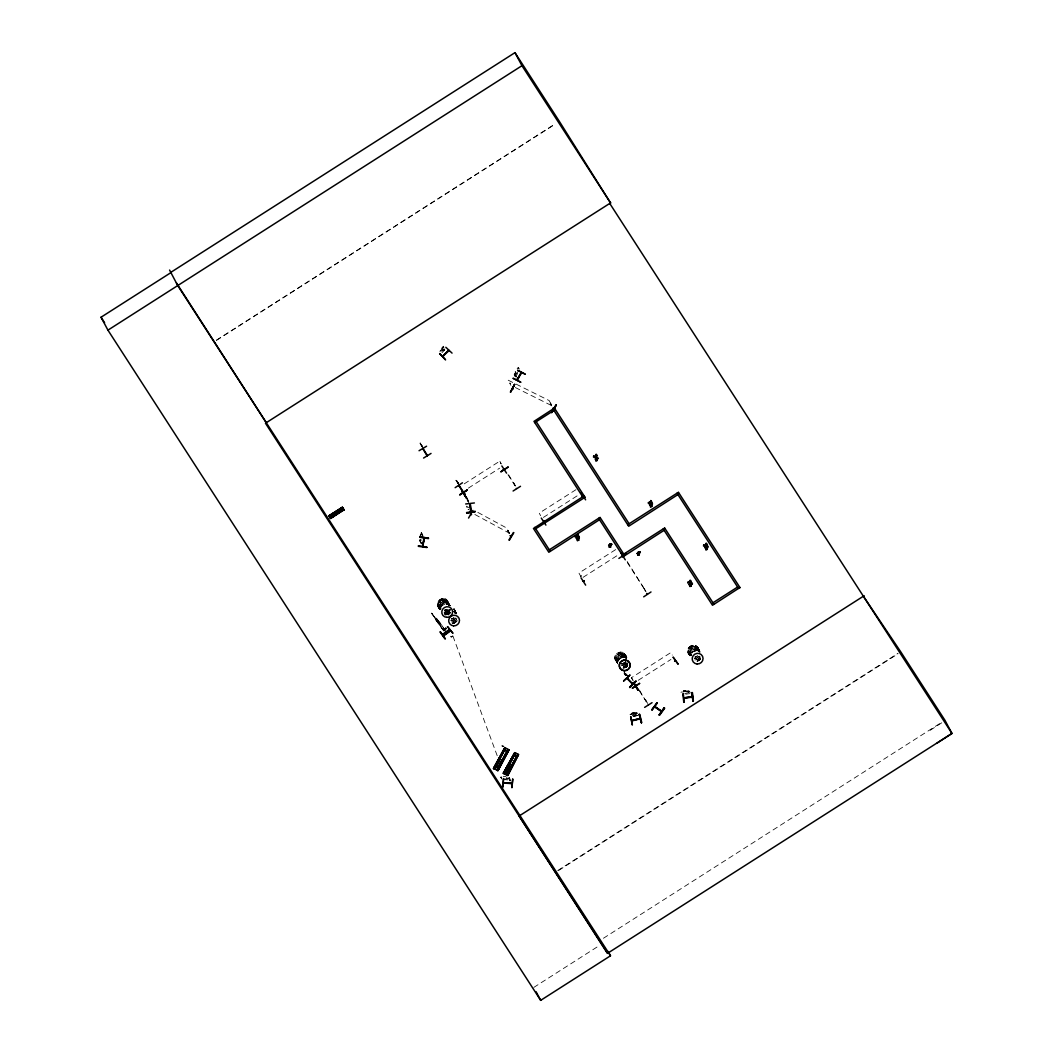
<?xml version="1.0" encoding="UTF-8"?>
<svg xmlns="http://www.w3.org/2000/svg" width="1053" height="1053" viewBox="0 0 1053 1053"><rect width="100%" height="100%" fill="white"/><g stroke="black" fill="none" stroke-linecap="round" stroke-linejoin="round"><path stroke-width="0.75" stroke-dasharray="5 3.75" d="M419.963 539.741L419.989 540.979L419.95 539.755M501.728 778.904L500.82 777.101L501.833 778.812M503.216 776.43L506.059 776.614M510.034 780.971L508.691 778.088L510.823 781.023M419.923 537.32L420.397 534.542L420.831 535.306L421.187 534.121L421.819 535.306M420.173 536.912L420.581 535.451M419.831 541.216L420.252 540.492L421.2 543.809M422.806 536.306L421.555 532.963L420.831 535.187M438.061 604.962L438.43 603.514M438.811 606.383L440.812 602.645L444.84 601.276M439.193 604.948L438.877 607.818L440.404 609.871L439.483 608.95A5.462 5.291 -28.1 0 1 442.036 600.381A5.462 5.291 -28.1 0 1 449.065 605.751L449.078 604.225M439.549 607.739L440.496 605.001M440.207 609.042C440.549 605.567 444.327 603.027 447.67 604.185M440.602 607.581L440.852 609.134M440.944 608.673C429.677 605.383 446.946 590.351 448.446 604.356M445.63 613.043L444.879 613.412L445.287 611.951A5.462 5.291 -28.1 0 0 448.736 609.555M445.116 613.544L444.971 614.834M447.749 603.343L446.906 604.146M445.59 613.451L444.932 613.649M445.669 614.834L446.709 612.135M447.42 612.951L446.011 613.386L445.735 614.755A5.462 5.291 -28.1 0 1 450.223 609.832M617.624 663.443A5.462 5.291 -28.1 0 1 618.874 655.492A5.462 5.291 -28.1 0 1 626.706 657.533L626.087 656.335L626.509 657.651A5.555 5.37 -28.1 0 0 618.782 653.795A5.555 5.37 -28.1 0 0 616.874 662.219C608.516 654.453 625.982 646.516 625.93 657.638M615.979 657.954L615.926 656.809M617.532 663.811C615.268 659.468 620.204 654.466 624.64 656.124M617.032 661.034L617.993 658.309L620.204 656.44M623.666 656.545L624.508 656.098M624.284 657.098L623.942 656.388M624.376 657.362L625.232 656.638M698.837 650.912C698.797 639.776 681.515 647.713 689.728 655.492A5.476 5.304 -28.1 0 1 693.058 648.121A5.476 5.304 -28.1 0 1 700.048 652.11M688.82 650.083L688.728 652.004M689.518 651.557L689.202 652.952L691.202 649.201L695.23 647.832M689.939 654.308L690.886 651.57M690.61 655.585L690.926 654.189M690.676 655.519L690.992 654.15A5.555 5.37 -28.1 0 0 690.65 655.571A5.476 5.304 -28.1 0 1 690.992 654.124M696.52 649.833L697.441 649.056M697.099 649.346L696.744 649.78M698.139 649.912L697.283 650.636M515.259 376.487L514.272 374.75C515.47 373.381 517.655 364.193 519.379 369.103M514.364 374.789L514.588 373.723M422.937 535.543L421.345 532.621L421.161 533.292M421.068 533.344L421.437 532.634M451.329 636.986C454.843 633.511 451.066 639.763 450.223 635.538M439.088 602.263L438.39 603.566L440.049 601.21M440.312 609.371L440.588 608.608M446.485 603.158L447.459 602.632M446.735 603.803L447.472 603M445.235 609.45L444.563 610.727L447.17 609.411A5.462 5.291 -28.1 0 1 444.603 610.648M445.235 611.99L446.906 609.648A5.476 5.304 -28.1 0 0 445.037 614.689L445.156 613.544M446.722 614.781L447.354 613.451M615.544 658.138L616.466 658.322M615.781 658.217L617.584 663.64L616.979 662.521A5.462 5.291 -28.1 0 1 619.625 655.374A5.462 5.291 -28.1 0 1 626.838 657.77L624.442 656.137L625.758 656.822M618.032 660.915L618.743 659.626M623.942 656.23L623.81 657.151L625.153 657.48L623.692 657.23M627.759 663.061L626.14 665.47M688.096 648.845L689.741 646.503M688.767 650.122L689.478 648.832M688.438 651.412L688.504 652.952M551.482 405.839L550.285 403.088L552.312 405.918M550.982 403.431L550.153 403.352M514.219 375L514.864 374.447L516.246 377.027M514.864 374.447L514.219 374.829L515.22 376.579L516.049 376.276M517.944 371.67L515.68 374.736L515.154 371.472M515.957 376.316L517.655 373.407M442.826 628.602L443.023 629.457M421.397 539.807L420.884 540.689L420.252 539.505M508.915 533.239L507.73 530.488L509.744 533.344M508.415 530.857L507.572 530.751M440.036 351.215L443.879 346.964M438.548 604.527L438.074 605.212L438.851 605.212M440.536 605.067L444.116 602.737L448.262 603.527M441.26 606.331L442.221 605.278M440.483 608.937L440.233 608.91A5.476 5.304 -28.1 0 1 447.578 604.185M446.656 612.148L447.67 611.082M447.907 610.832L448.92 609.766A5.476 5.304 -28.1 0 1 443.945 612.188L450.25 609.805L448.657 612.175M447.393 613.504L448.341 612.372M448.078 614.781L449.052 613.715L448.117 614.781A5.555 5.37 -28.1 0 1 450.329 613.004M449.315 613.478L450.329 612.412A5.555 5.37 -28.1 0 1 446.748 614.715L450.276 612.912A5.476 5.304 -28.1 0 0 448.117 614.741M455.778 618.203L452.185 620.546M455.501 620.612L456.462 619.48M626.574 657.52C625.087 648.582 610.529 655.677 617.203 661.863M618.703 659.639L620.915 657.796L623.745 657.204M625.64 661.626L623.429 663.482L620.612 664.061A5.555 5.37 -28.1 0 0 625.614 661.626M625.403 664.127L626.403 663.061A5.462 5.291 -28.1 0 1 621.428 665.47L625.429 664.127M627.706 663.166A5.449 5.278 -28.1 0 1 622.139 666.786L624.916 666.259L627.088 664.338M689.425 648.845L693.019 646.503M690.926 651.623C692.097 647.806 700.061 649.648 697.06 650.306M691.597 652.913L693.809 651.044L698.047 650.754M691.637 652.873A5.476 5.304 -28.1 0 1 699.218 651.373A5.555 5.37 -28.1 0 0 691.624 652.913L692.611 651.846M699.034 658.744L699.982 657.612A5.476 5.304 -28.1 0 1 694.98 659.955A5.462 5.291 -28.1 0 0 700.508 656.23M443.589 346.24L441.589 348.293M440.036 351.268L440.628 350.267M443.984 347.174L442.115 349.096L442.747 350.294L444.616 348.372M444.892 348.872L441.747 351.32L441.589 348.188M441.905 352.794L444.735 349.886L441.984 352.847M632.458 715.395L634.788 713.131L637.276 712.763L636.157 712.868M625.456 675.631L624.087 673.051L626.022 674.368L625.679 673.578L625.877 674.697M624.626 672.906L627.549 675.657M624.837 673.394L624.087 673.051M625.048 674.196L626.022 675.473M433.586 616.123L431.98 613.754M432.967 614.991L444.234 630.997M433.441 615.597L440.43 625.548L438.904 623.481M435.916 620.046L443.168 630.089M437.903 621.612L439.627 624.06M438.917 623.521L440.351 625.614M445.551 627.377L446.788 629.089M445.024 630.089L444.234 628.891L445.103 629.733M445.393 629.523L444.84 628.759L444.076 629.378L444.629 630.142L444.234 628.891M443.589 629.891L446.248 627.97M443.234 627.47L444.642 629.483L443.589 629.918M444.84 629.352L446.459 628.259M443.774 630.313L443.076 628.983L443.839 630.286M440.022 601.197L442.629 599.947M449.565 611.582L446.038 613.438L443.155 613.201M454.185 612.504L454.093 611.003M454.027 617.848L451.421 619.111A5.462 5.291 -28.1 0 0 454.962 616.808M455.475 620.559L452.869 621.823M454.975 622.692L453.593 623.165L457.186 620.849A5.555 5.37 -28.1 0 1 452.158 623.258L453.606 623.152M617.532 654.505L620.112 653.268M619.677 658.559L620.901 657.77M623.442 663.495L624.666 662.706M626.101 665.404L623.494 666.667M625.614 667.563L627.812 665.693A5.555 5.37 -28.1 0 1 622.797 668.102L626.825 666.76M697.56 655.98L694.954 657.23A5.476 5.304 -28.1 0 0 698.508 654.94M699.008 658.678L694.954 660.047M930.207 730.282L942.409 722.384M216.392 340.145L555.115 123.899M216.523 340.382L555.247 124.136M457.792 483.524L456.002 480.286L458.647 483.603L457.134 481.26M456.436 480.3L458.055 483.353M456.673 480.773L456.002 480.286M457.463 481.892L456.963 480.984L458.634 483.853M464.215 483.853L499.596 461.267L500.978 463.846M468.335 488.144L499.635 468.164M575.978 489.671L539.228 513.127L540.61 515.72M543.361 517.431L578.729 494.844M615.676 549.6L578.939 573.056L581.006 576.926M583.059 577.347L618.44 554.773M632.827 680.304L631.445 677.724L670.906 652.531L672.288 655.111M638.289 680.277L670.945 659.441M557.735 870.541L897.854 653.413M558.748 870.397L898.051 653.795M603.422 938.262L940.763 722.898M533.779 987.424L599.486 945.476M513.943 483.037L515.47 485.854M645.476 699.416L647.674 703.483M644.002 588.614L645.331 591.102M422.082 446.643L420.2 443.01L422.345 446.656M421.819 446.801L420.305 443.405L422.582 446.946M420.7 444.063L420.042 443.563M421.029 444.774L421.898 446.09M421.463 445.208L420.989 444.287M630.418 714.579C636.315 713.236 622.007 715.948 637.302 712.894M680.949 692.361L681.765 691.939M443.116 629.668L431.638 613.109L431.954 613.86M442.747 603.211L444.129 602.75M440.615 609.226L440.391 609.108A5.462 5.291 -28.1 0 1 440.733 607.805M620.23 656.48L623.06 655.927M625.113 656.058L623.626 656.769M622.073 663.93L623.429 663.469M695.717 658.665L699.31 656.335A5.555 5.37 -28.1 0 1 694.243 658.665M697.125 661.297L700.719 658.967A5.476 5.304 -28.1 0 1 697.165 661.297A5.555 5.37 -28.1 0 0 700.653 658.888M682.449 692.071L683.766 691.663L683.423 691.031M631.721 714.105L631.26 713.381L634.038 712.657L634.406 713.394M631.274 713.473L634.038 712.657M634.38 713.302L636.209 712.92M631.813 714.224L634.419 713.552M637.42 713.302L636.723 713.789M632.721 715.922L636.433 714.382L635.801 713.197L634.301 713.342M633.682 716.501L637.605 715.487M500.82 777.193L501.662 776.956M686.174 690.729L683.331 691.11L686.161 690.636L687.161 692.716M684.779 693.572L688.583 692.519L687.951 691.334L686.503 691.373M685.74 694.217L689.741 693.598M468.611 501.36L468.177 499.859M442.615 599.973L446.788 600.75M446.038 613.412L444.563 613.478A5.449 5.278 -28.1 0 1 444.419 612.227M452.198 620.507L450.776 620.612A5.476 5.304 -28.1 0 0 455.738 618.243M451.421 621.915L452.895 621.875M693.006 646.542L695.888 646.687M694.506 649.293L697.362 649.49M622.323 654.558C618.308 654.229 614.965 658.77 616.808 662.455M621.415 665.443L622.836 665.351M501.754 777.627L500.938 777.877L501.728 777.93M508.652 778.378L509.441 778.43M504.677 778.996L508.481 778.759L507.849 777.562M502.952 779.496L509.626 780.023L510.284 779.365L509.362 777.654M688.307 691.058L689.465 691.123L690.294 692.94M421.424 533.726L423.885 538.86M422.345 534.345L422.516 535.885M625.232 673.736L628.654 677.145M695.191 647.871L697.942 648.74M444.037 599.881L446.683 600.75L448.473 602.803M697.376 649.24L698.192 649.714M444.8 601.302L447.551 602.171M445.537 602.579L447.143 602.698M622.284 654.597L625.034 655.466L623.666 654.861M623.981 656.927L624.877 656.164M503.373 746.222L501.991 746.103M504.111 746.38L501.899 745.616L502.807 746.735M695.191 645.423L696.467 646.042M695.888 646.687L699.797 650.859M695.809 646.7L698.1 648.24M697.336 649.411L699.732 651.03M697.981 650.767L699.35 651.373M691.4 655.756L688.28 653.005M625.074 657.493L626.443 658.099A5.555 5.37 -28.1 0 0 618.098 660.981A5.462 5.291 -28.1 0 1 626.311 658.099M444.8 598.854L446.09 599.486M446.683 604.106L446.182 603.251M453.804 611.293L456.173 612.846A5.476 5.304 -28.1 0 0 454.409 610.845M454.448 612.649L455.817 613.254A5.476 5.304 -28.1 0 0 454.435 612.635M439.733 608.555L440.878 608.871M515.286 387.517L551.917 405.734L549.166 400.561L508.125 380.159L510.889 385.332M515.496 372.104L515.207 371.406M469.217 507.73L466.334 506.164L468.401 510.047M477.838 512.403L506.585 527.974L509.586 533.608M474.85 514.456L509.336 533.147M468.848 509.428L468.019 509.31L468.69 509.691M697.823 648.74L699.008 649.675M624.916 655.466L626.89 657.585M624.903 655.94L625.298 656.664M446.669 600.763L447.709 601.671M447.433 602.171L450.118 605.646M448.249 603.474L449.973 605.62A5.449 5.278 -28.1 0 0 439.68 609.029L439.509 607.686M439.799 609.239A5.449 5.278 -28.1 0 1 450.039 605.817L448.841 604.817A5.476 5.304 -28.1 0 1 449.881 605.712L449.407 604.304L449.776 605.791A5.476 5.304 -28.1 0 0 442.8 601.803A5.476 5.304 -28.1 0 0 439.496 609.239M456.502 613.991A5.462 5.291 -28.1 0 0 454.277 610.608L456.265 612.741M454.277 610.622L455.33 611.543M455.093 611.925L456.199 612.912M625.679 673.578L627.627 675.592M436.166 619.677L437.574 621.533L434.376 617.348M421.134 444.405L423.661 448.512M438.904 621.415L436.337 618.164L440.549 623.652M443.945 628.523L444.656 629.51M437.548 621.467L438.561 622.849L436.771 620.125M433.823 616.347L435.731 619.046M439.285 621.836L442.55 626.403M444.906 629.878L444.076 628.878L445.287 630.655M435.824 619.875L443.984 631.168M435.889 619.322L437.877 622.139M442.392 626.245L443.55 627.864M433.665 616.071L434.376 617.137M454.027 608.845L455.304 612.793L455.212 611.372M455.501 611.319L454.014 608.858A5.449 5.278 -28.1 0 1 455.146 612.767M447.156 600.421L449.012 604.356M420.121 443.063L422.661 446.893M627.18 561.46L646.002 591.589M627.298 562.552L645.752 591.128M508.691 474.942L515.22 486.012M507.941 474.666L514.97 485.551M631.445 677.724L633.208 680.435M639.355 689.965L647.213 703.325M639.487 691.058L646.516 701.93M421.621 445.472L422.622 447.17M698.192 648.187L698.85 649.372M698.968 649.609L699.6 650.807M688.372 652.926L689.004 654.124M689.123 654.374L689.702 655.729A5.555 5.37 -28.1 0 1 693.071 648.135A5.555 5.37 -28.1 0 1 700.166 652.189M644.252 588.443L645.581 590.944M515.746 372.301L516.378 373.486M685.661 690.847L683.95 691.071M514.601 374.315L515.97 376.895M683.318 691.018L683.766 691.755M625.298 654.913L625.943 656.098L625.443 654.874M626.074 656.348L626.706 657.533M626.206 674.512L626.851 675.697M625.811 675.368L624.271 672.498L625.679 675.421M615.478 659.652L616.097 660.85M616.216 661.1L616.847 662.284L616.426 660.981M499.912 461.332L501.294 463.925M633.959 712.71L635.051 714.737M633.551 712.934L631.879 713.368M507.73 530.488L509.06 532.976M457.265 481.313L458.358 483.34M421.253 532.91L422.635 535.503M419.963 540.452L421.332 543.032M419.923 540.873L421.503 543.848M454.659 610.069L455.317 611.253M455.436 611.49L456.081 612.675M448.591 603.053L449.223 604.238M437.982 606.37L438.614 607.568M431.704 613.215L432.243 614.07M509.27 777.667L510.85 780.721M508.691 778.088L510.06 780.668M506.427 777.469L507.059 778.667M452.948 636.157L497.727 757.12M699.034 649.438L699.403 650.925A5.476 5.304 -28.1 0 0 691.755 647.213A5.476 5.304 -28.1 0 0 689.886 655.532M688.57 652.821L688.938 654.295M455.501 611.319L455.87 612.793A5.462 5.291 -28.1 0 0 453.632 609.424M438.943 607.686L439.312 609.16M438.18 606.265L439.338 608.924A5.462 5.291 -28.1 0 1 442.668 601.579A5.462 5.291 -28.1 0 1 449.644 605.554M437.456 605.093L437.89 606.436M468.572 502.729L467.519 499.635L467.387 502.86L467.242 498.819M699.468 650.793L699.534 652.215M689.899 654.255L689.991 655.729A5.476 5.304 -28.1 0 1 699.626 651.096A5.462 5.291 -28.1 0 0 690.057 655.598M689.267 652.873L689.267 654.374M617.019 660.981L617.097 662.455A5.449 5.278 -28.1 0 1 626.667 657.743M614.886 656.98L614.952 658.388M444.234 612.122L444.287 613.544M438.127 604.883L438.114 606.383M691.426 655.598A5.449 5.278 -28.1 0 1 688.057 649.319A5.449 5.278 -28.1 0 1 694.23 645.292A5.449 5.278 -28.1 0 1 698.679 650.886M691.492 655.716A5.449 5.278 -28.1 0 1 688.122 649.438A5.449 5.278 -28.1 0 1 694.296 645.41A5.449 5.278 -28.1 0 1 698.744 651.004M689.754 655.295A5.476 5.304 -28.1 0 1 692.295 646.7A5.476 5.304 -28.1 0 1 699.337 652.083M697.415 655.756A5.476 5.304 -28.1 0 1 694.862 656.993M699.139 656.124A5.476 5.304 -28.1 0 1 695.625 658.415M690.807 655.729A5.476 5.304 -28.1 0 1 691.11 654.361M691.768 653.11A5.476 5.304 -28.1 0 1 699.35 651.61M700.548 658.77A5.476 5.304 -28.1 0 1 697.033 661.06M626.232 662.85A5.462 5.291 -28.1 0 1 621.309 665.233M627.601 662.956A5.449 5.278 -28.1 0 1 622.033 666.575M617.334 661.837A5.449 5.278 -28.1 0 1 618.164 652.649A5.449 5.278 -28.1 0 1 625.851 657.73M616.992 662.245A5.462 5.291 -28.1 0 1 618.861 653.952A5.462 5.291 -28.1 0 1 626.496 657.664M625.587 661.666A5.462 5.291 -28.1 0 1 620.678 664.035M616.861 662.008A5.462 5.291 -28.1 0 1 619.401 653.439A5.462 5.291 -28.1 0 1 626.43 658.809M624.508 662.469A5.462 5.291 -28.1 0 1 621.954 663.706M617.282 662.534A5.449 5.278 -28.1 0 1 626.772 657.954M627.759 665.733A5.462 5.291 -28.1 0 1 622.849 668.102M618.229 661.087A5.462 5.291 -28.1 0 1 626.443 658.336M627.641 665.496A5.462 5.291 -28.1 0 1 622.718 667.865M450.223 609.871A5.449 5.278 -28.1 0 1 443.274 613.228M448.288 604.317A5.449 5.278 -28.1 0 0 443.839 598.736A5.449 5.278 -28.1 0 0 437.666 602.75A5.449 5.278 -28.1 0 0 441.036 609.042A5.449 5.278 -28.1 0 1 437.732 602.869A5.449 5.278 -28.1 0 1 443.905 598.854A5.449 5.278 -28.1 0 1 448.354 604.435M450.105 609.661A5.449 5.278 -28.1 0 1 443.155 613.004M440.417 609.648A5.476 5.304 -28.1 0 1 441.246 600.407A5.476 5.304 -28.1 0 1 448.947 605.514M447.025 609.187A5.476 5.304 -28.1 0 1 444.471 610.424M440.299 609.082A5.555 5.37 -28.1 0 1 447.683 604.277M448.96 604.896A5.555 5.37 -28.1 0 1 450.013 605.83M450.276 612.438A5.462 5.291 -28.1 0 1 446.775 614.715M441.391 606.554A5.462 5.291 -28.1 0 1 444.892 604.277M448.947 605.054A5.462 5.291 -28.1 0 1 450 605.962M450.157 612.201A5.476 5.304 -28.1 0 1 445.222 614.583M445.867 614.965A5.476 5.304 -28.1 0 1 450.342 610.056M456.963 618.098A5.449 5.278 -28.1 0 1 451.395 621.718M446.788 614.715A5.449 5.278 -28.1 0 1 449.592 611.648M453.738 611.359A5.449 5.278 -28.1 0 1 456.028 612.885M455.594 618.006A5.462 5.291 -28.1 0 1 452.092 620.283M445.169 614.926A5.462 5.291 -28.1 0 1 448.236 609.095M453.514 609.174A5.476 5.304 -28.1 0 1 455.804 613.952M453.882 617.637A5.476 5.304 -28.1 0 1 451.329 618.861M444.419 613.491A5.449 5.278 -28.1 0 1 444.353 612.109M444.669 610.74A5.449 5.278 -28.1 0 1 445.327 609.49M453.975 609.029A5.449 5.278 -28.1 0 1 455.212 612.885M444.735 610.872A5.449 5.278 -28.1 0 1 445.393 609.621M457.134 620.875A5.462 5.291 -28.1 0 1 452.211 623.258M448.249 614.991A5.462 5.291 -28.1 0 1 449.21 613.938M454.554 612.885A5.462 5.291 -28.1 0 1 455.804 613.491M457.015 620.651A5.476 5.304 -28.1 0 1 452.079 623.034M454.541 612.714A5.555 5.37 -28.1 0 1 455.817 613.333M509.955 383.042L510.494 383.661L509.955 383.042M518.352 367.55L518.234 368.379L518.352 367.55M443.26 346.779L442.168 348.227L443.26 346.779M457.068 481.432L457.818 482.879L457.068 481.432M581.282 575.767L580.769 576.439L581.282 575.767M637.578 715.329L633.656 716.382L637.578 715.395M688.333 691.031L681.725 692.005L688.333 691.031M689.583 691.61L688.833 692.018L689.583 691.61M695.73 658.625L694.309 658.717L695.73 658.638M454.712 610.121L453.646 609.187L454.712 610.135M438.482 621.125L437.614 620.02L438.482 621.125"/><path stroke-width="1.5" d="M423.938 537.807L422.569 546.481L424.372 538.07M424.227 537.859L423.806 538.754M503.545 782.55L503.729 782.471M511.258 783.406L503.663 782.695M511.389 783.208L512.271 783.248M512.653 779.075L511.903 787.736L512.824 779.181M418.344 546.336L426.939 547.521M627.509 678.25L626.785 678.277L627.667 678.553M464.57 494.765L465.321 494.291M503.36 469.993L504.111 469.52M503.216 469.914L504.005 469.335M582.467 496.674L583.217 496.2M582.309 496.582L583.112 496.016M584.152 581.282L583.191 581.23L584.046 580.94M622.126 556.524L622.915 556.221M622.981 556.458L622.007 556.51M635.973 686.332L636.302 686.095M636.144 686.266L636.631 685.556L635.894 686.029M674.683 661.258L675.315 660.823M419.95 536.964L428.558 538.149L419.963 536.951M424.346 538.228L422.779 546.244M446.998 632.919L446.446 632.142M419.884 537.32L428.479 538.623M639.974 718.225L640.277 718.844L631.853 720.936M520.88 373.486L517.655 379.738L517.128 379.33M442.734 356.506L448.539 350.123M443.55 355.875L442.694 356.256M442.786 356.44L449.052 350.438L443.116 355.69M463.241 491.672L463.61 492.291M646.634 593.576L646.99 594.182M626.759 678.198L632.537 684.187M427.018 455.014L427.36 455.357M427.439 455.633L423.359 449.039M334.696 513.245L335.144 514.193L335.881 513.324M469.849 503.716L470.599 511.745M521.406 372.986L516.839 379.857M513.166 378.277L520.88 382.292L513.206 378.396M514.575 384.371L510.481 392.124L514.562 384.437M512.535 387.978L513.219 388.847M512.732 387.978L513.061 388.636M552.759 408.34L553.404 408.682M556.234 405.155L551.68 412.592L556.247 405.168M493.462 768.44L494.068 768.743L505.282 748.051L504.677 747.748L493.528 768.479L504.94 747.814L508.757 749.762L497.872 770.691L509.047 749.973M493.528 768.479L504.953 747.854M505.427 748.117L494.265 768.848L505.677 748.196M508.336 749.618L497.121 770.309M508.823 749.828L497.885 770.691M503.347 773.284L514.799 752.645L503.321 773.271L507.743 775.521M514.799 752.645L503.426 773.323L514.864 752.711L518.629 754.593L507.73 775.508L518.418 754.553M515.286 752.948L504.137 773.679L515.378 753M506.427 774.85L517.879 754.224L506.493 774.89M517.707 370.314L525.329 374.263L517.694 370.314M521.156 372.644L516.826 380.054M472.902 510.442L468.572 518.063M510.889 536.319L510.192 535.74L511.034 535.727M510.6 535.661L510.916 536.293M508.968 539.952L513.482 532.502M509.362 540.163L513.785 532.673M464.505 494.449L464.768 495.081L465.15 494.16M543.598 521.485L544.546 521.327L544.111 520.801M582.664 496.937L583.375 496.45M623.034 556.484L622.678 555.905L622.797 556.747M445.959 632.498L446.511 633.261M683.831 698.271L692.453 697.112L692.15 696.52M512.008 783.458L512.048 783.024M503.518 470.243L504.532 470.033M516.378 488.395L516.391 488.46M648.398 704.641L648.345 704.575M656.914 702.825L651.781 709.893L657.177 702.943M652.097 710.091L657.204 703.022M661.034 711.17L655.427 707.274M659.231 714.908L664.298 707.813L659.178 714.869M659.296 715L664.285 707.8M659.612 715.237L664.719 708.156M445.827 347.279L452.04 353.11M503.821 782.708L512.324 783.314M512.166 783.629L503.795 783.09M544.454 521.353L543.598 521.13M623.692 681.041L630.036 674.96L623.6 680.896M629.931 687.517L635.946 681.094L629.905 687.477M440.022 632.063L444.998 638.974M335.433 512.943L334.841 514.035M466.782 498.424L462.241 491.251L466.782 498.556M541.281 518.076L545.902 525.092M581.019 577.847L585.652 585.126M637.789 690.018L633.551 682.515L638.105 689.689M638.065 689.847L633.498 682.555M447.564 626.719L452.948 633.327L447.512 626.614M442.352 634.485L449.526 629.418M443.116 635.525L450.276 630.444L443.195 635.643M443.458 636.012L450.592 630.918M170.704 272.424L514.97 52.65L559.275 121.253L610.543 202.913L609.74 203.44L951.965 733.441L937.052 743.102M608.186 951.478L610.49 955.782L540.689 1000.35L107.932 330.155L101.035 317.229L170.836 272.674M107.932 330.155L521.946 65.707L514.97 52.65M610.543 202.913L265.461 423.214L607.699 953.215L951.965 733.441L944.923 720.252L900.618 651.649L863.368 596.235M609.792 203.532L610.608 203.005L521.946 65.707M330.681 518.51L343.936 509.784L342.317 507.27L328.957 515.799L329.471 516.602L342.62 507.73M342.659 507.796L329.497 516.641M329.339 516.404L342.712 507.862M343.383 508.915L342.791 508.27M343.778 509.56L330.181 517.734L330.695 518.537L328.957 515.799L342.409 507.401L329.036 515.931M343.633 509.323L330.418 518.102L343.791 509.56M343.936 509.797L330.471 518.181M582.388 496.358L582.796 496.977L533.976 421.384L554.444 408.103M455.146 487.671L462.451 482.787M467.098 489.974L459.753 494.805L467.203 490.171M599.512 519.708L548.837 552.272L533.463 528.461L584.139 495.897M585.034 497.279L535.714 528.777M600.052 517.392L549.297 549.811M678.461 492.277L627.693 524.684M553.904 410.407L628.68 526.237L677.921 494.594M664.654 527.987L623.758 554.102M598.617 518.313L623.297 556.576L664.114 530.304M663.219 528.909L712.499 605.264L739.956 587.508M864.184 595.722L519.103 816.022L607.423 953.399M508.138 467.137L500.754 471.889L508.033 466.979M513.101 491.001L520.511 486.302M639.632 683.436L632.287 688.267L639.579 683.358M644.633 707.379L652.044 702.68M501.847 465.952L506.572 473.152M585.613 499.846L581.098 492.659M620.809 552.588L625.271 559.827M626.127 553.457L618.888 558.432M584.204 581.19L583.296 581.045M651.004 591.97L643.686 596.84M673.222 657.335L678.198 664.246L673.183 657.217M674.604 661.31L675.118 660.626M470.849 514.18L471.599 514.562M510.415 535.608L511.113 535.951M426.583 446.209L419.055 450.723M423.569 458.055L431.032 453.422M630.694 716.672L632.353 725.056L630.708 716.566M691.65 696.836L692.334 696.586M661.626 711.512L654.755 706.879M641.251 722.634L639.25 714.355L641.422 722.7M640.277 718.462L631.8 720.594L640.211 718.409M682.831 693.888L683.805 702.364M639.737 714.342L641.764 722.608M691.926 692.571L692.913 701.048M691.4 696.77L683.792 697.889L692.347 696.783M465.676 503.979L474.39 502.952M466.676 513.101L475.298 511.534L466.663 513.087M692.927 701.166L692.097 692.65M692.44 692.611L693.387 701.087M692.992 701.14L691.992 692.571M458.871 485.038L458.95 485.894M463.215 492.501L458.608 485.196M427.123 455.817L422.661 448.473M654.927 706.484L661.81 711.275M423.016 545.665L422.845 546.165M507.822 749.354L496.634 770.059L497.542 770.467L508.56 749.723M503.795 749.933L507.625 751.868M513.653 754.764L517.484 756.699M508.757 763.767L512.561 765.636M506.611 767.742L510.455 769.677M505.479 769.835L509.283 771.704M508.56 773.178L504.677 771.178M493.778 768.572L497.516 770.375M514.641 384.49L510.481 392.124M553.602 408.867L552.825 408.485M555.866 404.957L551.733 412.618M632.932 684.002L632.353 683.279M627.061 678.014L632.853 684.016M636.051 681.238L629.589 687.122M440.338 631.708L445.393 638.697M678.54 492.449L740.035 587.679M664.746 528.158L713.855 604.172M554.536 408.261L629.128 523.775M600.144 517.563L624.653 555.497M585.126 497.45L536.227 421.7M467.19 490.132L459.753 494.805M459.016 485.301L463.531 492.291M341.04 508.27L342.58 510.652M335.223 511.982L336.763 514.364M333.867 512.85L335.38 515.193M334.196 516.009L332.656 513.627M332.84 516.878L331.3 514.496M331.932 517.444L330.405 515.062M177.681 285.495L610.49 955.782M101.035 317.229L104.602 322.758M176.417 282.888L266.277 422.687M647.424 594.261L646.897 593.405M633.537 682.528L638.171 689.794M462.214 491.251L466.861 498.53M342.33 507.283L342.844 508.072M343.554 509.204L344.068 509.994M737.613 587.048L712.96 602.79M738.508 588.43L677.026 493.199M555.339 409.499L534.792 422.608M683.318 693.835L684.266 702.325M550.192 551.193L534.819 527.382M471.007 511.784L470.283 503.742M471.257 514.667L470.599 514.246M466.571 512.521L475.245 511.442M426.991 547.139L418.37 545.783M511.429 767.742L507.585 765.807M502.702 760.806L498.859 758.871M501.557 762.912L497.727 760.977M500.557 764.781L496.726 762.846M499.412 766.874L495.581 764.939M498.661 768.282L494.818 766.347M169.572 270.068L177.746 285.6M536.082 991.729L540.689 1000.35M639.263 714.342L641.303 722.74M470.257 504.387L470.941 510.981M611.596 544.283C610.24 546.81 609.753 542.295 611.596 544.283M640.171 552.18C638.829 554.707 638.329 550.192 640.171 552.18M609.753 544.151C605.343 548.876 615.992 542.808 609.753 544.151M638.342 552.048C633.919 556.787 644.581 550.719 638.342 552.048M593.695 455.883L594.748 456.963L596.195 454.172L597.406 456.028L596.09 454.778C596.998 457.515 592.365 458.45 593.695 455.883M689.044 584.428C690.031 587.442 688.912 581.954 691.334 584.889C694.704 583.165 689.412 581.111 689.044 584.428M703.707 544.822L704.76 545.915L706.208 543.111L707.419 544.967L706.102 543.717C707.011 546.454 702.377 547.389 703.707 544.822M576.36 538.438C579.584 542.571 580.966 532.805 576.36 538.438M649.464 504.663C652.689 508.796 654.071 499.03 649.464 504.663M704.918 547.586C708.142 551.719 709.525 541.953 704.918 547.586M503.584 778.575L502.742 787.131L503.584 778.575M575.32 536.438L575.28 537.135L578.097 535.345C579.742 537.122 576.873 532.7 577.847 534.95L575.32 536.438M648.411 502.663L648.385 503.36L651.202 501.557C652.847 503.334 649.977 498.925 650.951 501.175L648.411 502.663M687.82 582.322L687.793 583.02L690.61 581.217C692.255 582.993 689.386 578.584 690.36 580.835L687.82 582.322M610.095 545.204L608.739 545.493L610.095 545.204M638.671 553.115L637.315 553.391L638.671 553.115M692.071 583.612C690.215 586.166 690.373 581.295 692.071 583.612M576.82 538.465C578.847 541.018 580.769 534.253 576.82 538.465M649.912 504.69C651.939 507.243 653.86 500.478 649.912 504.69M705.365 547.613C707.392 550.166 709.314 543.401 705.365 547.613M596.064 457.265C592.668 463.057 601.224 456.778 597.354 458.318L596.064 457.265M596.367 457.515L595.801 459.305L597.025 458.529L596.367 457.515M515.549 753.027L504.163 773.692L515.549 753.027M439.654 353.597L445.603 359.876L439.667 353.584M597.301 460.372L595.853 460.78L597.301 460.372M578.768 540.163L577.32 540.571L578.768 540.163M651.86 506.388L650.412 506.796L651.86 506.388M610.779 546.889L609.332 547.297L610.779 546.889M639.355 554.786L637.907 555.207L639.355 554.786M707.313 549.311L705.865 549.719L707.313 549.311M691.268 586.047L689.82 586.455L691.268 586.047M449.723 629.681L442.629 634.867L449.723 629.707M697.139 664.009A5.476 5.304 -28.1 0 0 702.548 656.295A5.476 5.304 -28.1 0 0 693.164 655.729A5.476 5.304 -28.1 0 0 697.139 664.009M624.245 670.722A5.449 5.278 -28.1 0 0 629.628 663.035A5.449 5.278 -28.1 0 0 620.296 662.469A5.449 5.278 -28.1 0 0 624.205 670.643A5.449 5.278 -28.1 0 0 629.589 662.956A5.449 5.278 -28.1 0 0 620.243 662.39A5.449 5.278 -28.1 0 0 624.245 670.722M446.709 617.348A5.449 5.278 -28.1 0 0 452.106 609.661A5.449 5.278 -28.1 0 0 442.76 609.095A5.449 5.278 -28.1 0 0 446.709 617.348M453.619 625.864A5.449 5.278 -28.1 0 0 459.003 618.19A5.449 5.278 -28.1 0 0 449.657 617.624A5.449 5.278 -28.1 0 0 453.619 625.864"/></g></svg>
